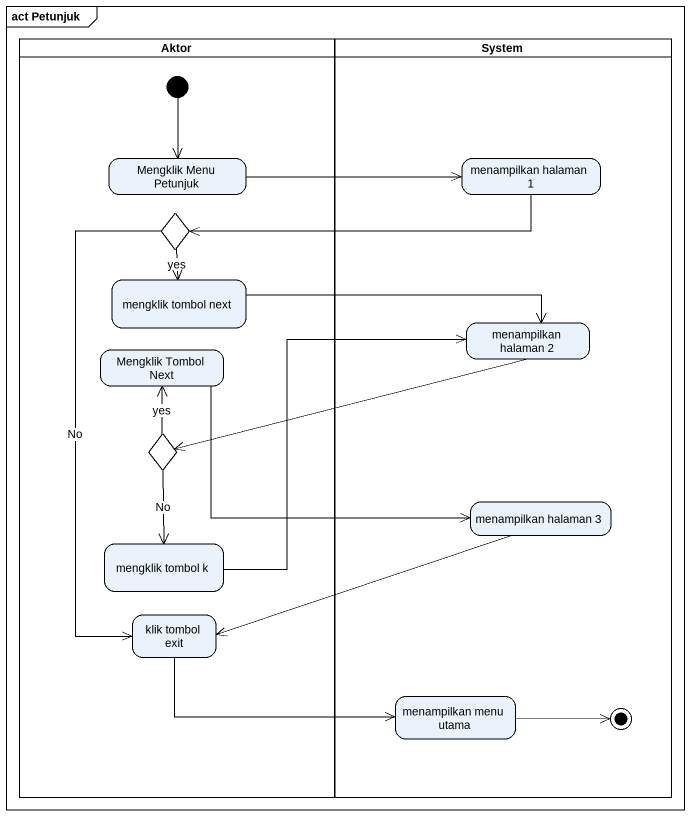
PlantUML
@startuml
mainframe act Petunjuk
hide empty description
state Aktor <<partition>> {
  state "Mengklik Menu Petunjuk" as Mengklik_Menu_Petunjuk
  state choice1 <<choice>>
  state "mengklik tombol next" as mengklik_tombol_next
  state "Mengklik Tombol Next" as Mengklik_Tombol_Next
  state choice2 <<choice>>
  state "mengklik tombol k" as mengklik_tombol_k
  state "klik tombol exit" as klik_tombol_exit
  [*] --> Mengklik_Menu_Petunjuk
}
state System <<partition>> {
  state "menampilkan halaman 1" as menampilkan_halaman_1
  state "menampilkan halaman 2" as menampilkan_halaman_2
  state "menampilkan halaman 3" as menampilkan_halaman_3
  state "menampilkan menu utama" as menampilkan_menu_utama
  menampilkan_menu_utama -right-> [*]
}
Mengklik_Menu_Petunjuk -right-> menampilkan_halaman_1
menampilkan_halaman_1 -left-> choice1
choice1 --> mengklik_tombol_next : yes
choice1 --> klik_tombol_exit : No
mengklik_tombol_next -right-> menampilkan_halaman_2
menampilkan_halaman_2 -left-> choice2
Mengklik_Tombol_Next -right-> menampilkan_halaman_3
choice2 -up-> Mengklik_Tombol_Next : yes
choice2 --> mengklik_tombol_k : No
menampilkan_halaman_3 -left-> klik_tombol_exit
mengklik_tombol_k -up-> menampilkan_halaman_2
klik_tombol_exit -right-> menampilkan_menu_utama
@enduml
